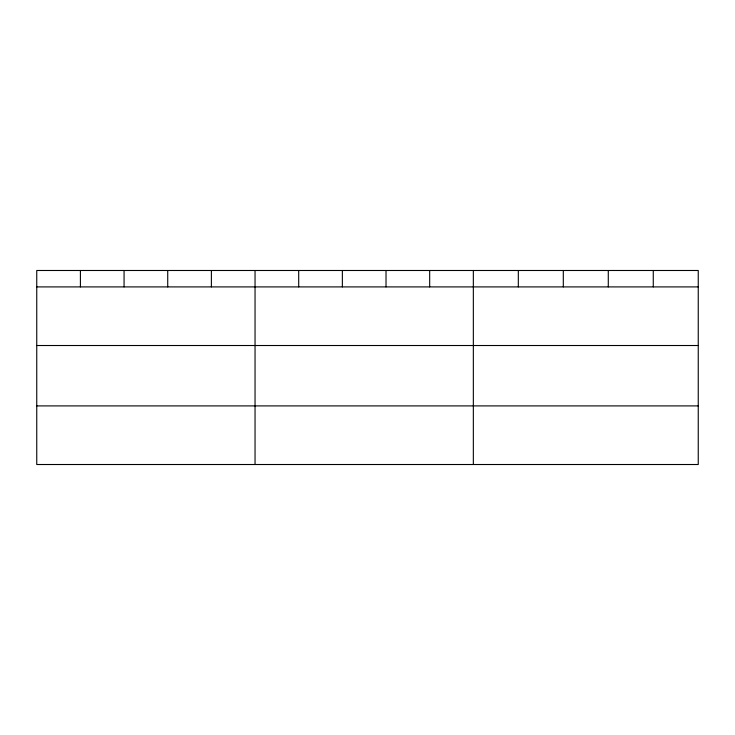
<?xml version="1.0" encoding="UTF-8"?>
<svg xmlns="http://www.w3.org/2000/svg" width="735" height="735" viewBox="0 0 735 735"><rect width="100%" height="100%" fill="white"/><g stroke="black" fill="none" stroke-linecap="round" stroke-linejoin="round"><path stroke-width="1.1" d="M698.25 345.514L698.25 270.489L36.75 270.489L36.75 464.511L698.25 464.511L698.25 345.514L36.75 345.514M36.75 286.907L698.25 286.907M36.75 405.904L698.25 405.904M653.268 270.489L653.268 286.907M608.286 270.489L608.286 286.907M563.304 270.489L563.304 286.907M518.322 270.489L518.322 286.907M473.34 270.489L473.34 464.511M429.681 270.489L429.681 286.907M386.022 270.489L386.022 286.907M342.363 270.489L342.363 286.907M298.704 270.489L298.704 286.907M255.045 270.489L255.045 464.511M211.386 270.489L211.386 286.907M167.727 270.489L167.727 286.907M124.068 270.489L124.068 286.907M80.409 270.489L80.409 286.907"/></g></svg>
